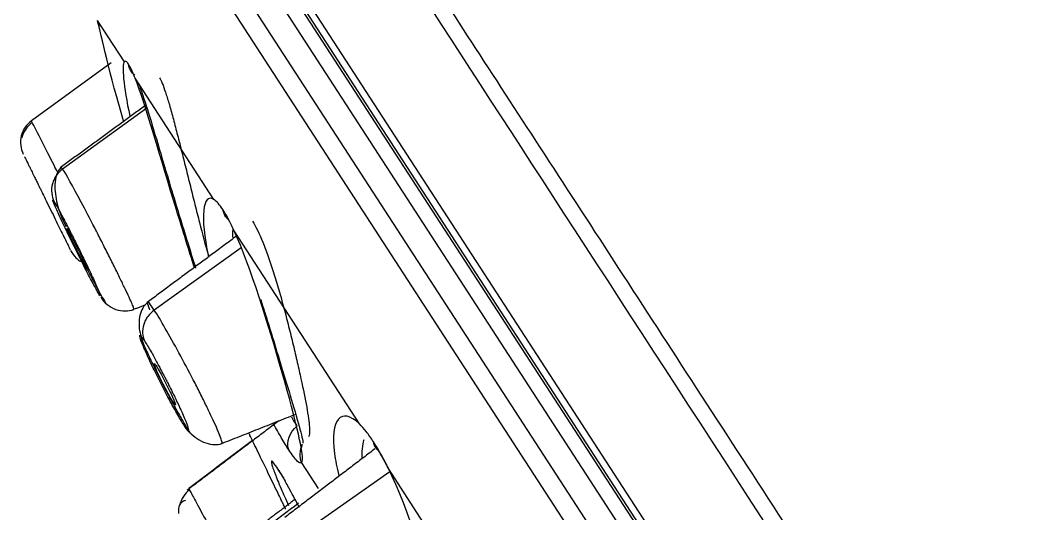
# Model space of a CAD drawing. Extents: x 0 to 1128, y 0 to 827.
# Drawn here: x 715.59 to 734.76, y 548.98 to 558.27 of the extents above; entities that cross this region are included whole.
import ezdxf

# ---------------------------------------------------------------- set-up
doc = ezdxf.new("R2010")
doc.units = 0
doc.header["$LTSCALE"] = 3
doc.header["$MEASUREMENT"] = 0
doc.layers.add('1', color=7, linetype='CONTINUOUS')

msp = doc.modelspace()

# ---------------------------------------------------------------- linework, layer by layer
at = {"layer": '1', "color": 7, "linetype": 'Continuous'}
for p, q in [((759.005, 500.132), (716.597, 565.434)), ((758.806, 500.205), (716.583, 565.223)), ((758.655, 500.355), (716.658, 565.024)), ((737.423, 532.538), (717.054, 563.904)), ((737.027, 532.281), (716.722, 563.547)), ((716.599, 563.076), (736.725, 532.084)), ((717.556, 557.494), (717.05, 558.274)), ((717.307, 557.474), (715.802, 556.38)), ((719.241, 554.9), (717.756, 557.187)), ((717.978, 556.621), (716.391, 555.472)), ((721.99, 550.667), (719.627, 554.305)), ((719.759, 553.984), (718.12, 552.81)), ((721.214, 549.452), (720.901, 549.934)), ((722.561, 549.765), (720.87, 548.576)), ((725.615, 545.085), (722.536, 549.827))]:
    msp.add_line(p, q, dxfattribs=at)
for points, knots in [([(775.821, 519.039), (775.46, 519.626), (774.627, 520.964), (773.277, 523.087), (771.643, 525.599), (769.783, 528.386), (767.066, 532.351), (763.444, 537.449), (758.914, 543.536), (753.994, 549.79), (748.679, 556.148), (742.827, 562.782), (736.559, 569.51), (732.182, 573.964), (729.97, 576.153)], [0, 0, 0, 0, 0.028182, 0.064442, 0.102782, 0.15064, 0.201386, 0.299177, 0.406173, 0.511432, 0.6243, 0.744784, 0.872874, 1, 1, 1, 1]), ([(774.437, 516.935), (774.081, 517.484), (773.375, 518.572), (772.206, 520.382), (770.996, 522.316), (769.726, 524.379), (768.397, 526.55), (766.999, 528.81), (765.522, 531.132), (763.953, 533.489), (762.297, 535.866), (760.564, 538.252), (758.765, 540.636), (756.921, 543.013), (755.055, 545.38), (753.203, 547.697), (751.269, 550.079), (749.157, 552.631), (746.757, 555.468), (744.104, 558.527), (741.263, 561.73), (738.33, 564.985), (735.449, 568.154), (732.714, 571.135), (731.312, 572.653), (730.585, 573.441)], [0, 0, 0, 0, 0.036177, 0.071707, 0.10716, 0.142566, 0.17792, 0.213227, 0.248479, 0.283589, 0.318669, 0.353705, 0.388702, 0.423694, 0.458639, 0.493538, 0.527044, 0.566262, 0.611215, 0.661852, 0.718193, 0.780212, 0.847838, 0.920991, 1, 1, 1, 1]), ([(761.225, 500.165), (760.815, 500.796), (759.89, 502.221), (757.136, 506.462), (755.308, 509.277), (751.001, 515.909), (748.523, 519.724), (743.259, 527.83), (740.474, 532.118), (734.981, 540.577), (732.274, 544.746), (727.31, 552.389), (725.055, 555.861), (721.308, 561.631), (719.817, 563.927), (717.805, 567.026), (717.284, 567.829), (717.283, 567.829)], [0, 0, 0, 0, 0.125003, 0.125003, 0.250007, 0.250007, 0.37501, 0.37501, 0.500013, 0.500013, 0.625017, 0.625017, 0.75002, 0.75002, 0.875023, 0.875023, 1, 1, 1, 1]), ([(719.8, 564.476), (720.074, 564.056), (720.621, 563.215), (721.593, 561.72), (722.668, 560.067), (723.853, 558.247), (725.134, 556.277), (726.507, 554.168), (727.961, 551.933), (729.487, 549.586), (731.077, 547.142), (732.719, 544.615), (734.404, 542.022), (736.121, 539.377), (737.859, 536.699), (739.607, 534.003), (741.355, 531.307), (743.893, 527.386), (748.986, 519.567), (754.229, 511.471), (757.956, 505.741), (759.768, 502.935), (760.959, 501.108), (761.351, 500.507), (761.535, 500.224)], [0, 0, 0, 0, 0.031295, 0.062588, 0.09388, 0.12517, 0.156462, 0.187754, 0.219045, 0.250337, 0.281629, 0.312921, 0.344214, 0.375508, 0.406802, 0.438098, 0.469394, 0.500691, 0.575423, 0.749568, 0.822166, 0.888123, 0.947404, 1, 1, 1, 1]), ([(717.634, 557.448), (717.617, 557.47), (717.585, 557.514), (717.566, 557.501), (717.556, 557.494)], [0, 0, 0, 0, 0.499316, 1, 1, 1, 1]), ([(717.72, 557.273), (717.712, 557.295), (717.679, 557.369), (717.653, 557.414), (717.634, 557.448)], [0, 0, 0, 0, 0.269779, 1, 1, 1, 1]), ([(717.75, 557.238), (717.73, 557.256), (717.691, 557.299), (717.652, 557.372), (717.638, 557.424), (717.634, 557.448)], [0, 0, 0, 0, 0.293947, 0.663092, 1, 1, 1, 1]), ([(718.879, 553.606), (718.775, 553.935), (718.657, 554.311), (718.244, 555.663), (717.952, 556.688), (717.756, 557.187)], [0, 0, 0, 0, 0.288797, 0.288797, 1, 1, 1, 1]), ([(718.216, 557.193), (718.249, 557.143), (718.306, 557.002), (718.396, 556.712), (718.469, 556.45), (718.547, 556.154), (718.629, 555.833), (718.699, 555.551), (718.756, 555.321), (718.814, 555.089), (718.886, 554.799), (719.002, 554.35), (719.087, 554.023), (719.14, 553.823), (719.143, 553.81)], [0, 0, 0, 0, 0.16473, 0.247096, 0.329461, 0.411826, 0.494191, 0.576557, 0.617739, 0.658922, 0.741287, 0.823652, 0.988383, 1, 1, 1, 1]), ([(717.817, 557.093), (717.817, 557.093), (717.839, 557.047), (717.923, 556.803), (718.062, 556.365), (718.224, 555.818), (718.377, 555.303), (718.552, 554.718), (718.737, 554.12), (718.854, 553.747), (718.898, 553.604)], [0, 0, 0, 0, 0.00001, 0.109813, 0.298374, 0.443378, 0.550262, 0.688281, 0.872158, 1, 1, 1, 1]), ([(715.802, 556.38), (715.759, 556.349), (715.698, 556.288), (715.638, 556.184), (715.598, 556.068), (715.589, 555.914), (715.623, 555.803), (715.647, 555.755)], [0, 0, 0, 0, 0.248207, 0.37359, 0.498973, 0.74974, 1, 1, 1, 1]), ([(715.817, 556.351), (715.768, 556.315), (715.706, 556.252), (715.647, 556.146), (715.628, 556.088), (715.62, 556.057)], [0, 0, 0, 0, 0.483283, 0.739714, 1, 1, 1, 1]), ([(716.297, 555.408), (716.274, 555.453), (716.169, 555.66), (715.964, 556.062), (715.848, 556.29), (715.818, 556.349)], [0, 0, 0, 0, 0.100405, 0.463367, 1, 1, 1, 1]), ([(715.674, 555.701), (715.675, 555.698), (715.689, 555.67), (715.72, 555.607), (715.761, 555.524), (715.795, 555.454), (715.828, 555.388), (715.865, 555.311), (715.907, 555.226), (715.951, 555.136), (715.989, 555.059), (716.028, 554.98), (716.115, 554.804), (716.256, 554.516), (716.404, 554.216), (716.506, 554.007), (716.528, 553.963), (716.534, 553.949)], [0, 0, 0, 0, 0.011549, 0.104368, 0.145791, 0.17942, 0.228489, 0.25517, 0.290757, 0.347798, 0.373704, 0.391318, 0.447627, 0.593421, 0.742236, 0.891341, 1, 1, 1, 1]), ([(716.391, 555.472), (716.348, 555.441), (716.287, 555.381), (716.226, 555.278), (716.185, 555.165), (716.173, 555.014), (716.206, 554.906), (716.229, 554.86)], [0, 0, 0, 0, 0.248207, 0.37359, 0.498973, 0.74974, 1, 1, 1, 1]), ([(716.363, 555.508), (716.326, 555.471), (716.272, 555.381), (716.231, 555.148), (716.274, 554.794), (716.377, 554.534), (716.454, 554.391)], [0, 0, 0, 0, 0.206316, 0.388312, 0.673891, 1, 1, 1, 1]), ([(717.736, 552.829), (717.736, 552.832), (717.733, 552.845), (717.714, 552.898), (717.664, 553.012), (717.589, 553.173), (717.494, 553.371), (717.383, 553.597), (717.259, 553.845), (717.128, 554.104), (716.951, 554.449), (716.647, 555.027), (716.45, 555.382), (716.391, 555.472)], [0, 0, 0, 0, 0.030454, 0.099707, 0.16896, 0.238213, 0.307467, 0.37672, 0.445973, 0.515227, 0.58448, 0.722987, 1, 1, 1, 1]), ([(717.085, 553.097), (717.072, 553.121), (717.045, 553.166), (716.998, 553.249), (716.936, 553.364), (716.828, 553.57), (716.68, 553.861), (716.504, 554.218), (716.357, 554.527), (716.247, 554.769), (716.207, 554.869), (716.206, 554.885), (716.212, 554.881), (716.222, 554.868), (716.229, 554.86)], [0, 0, 0, 0, 0.063643, 0.126094, 0.187936, 0.250867, 0.393803, 0.500687, 0.625167, 0.749838, 0.874914, 0.906043, 0.937167, 1, 1, 1, 1]), ([(716.229, 554.86), (716.252, 554.821), (716.29, 554.757), (716.375, 554.598), (716.431, 554.492), (716.475, 554.407), (716.516, 554.328), (716.559, 554.243), (716.606, 554.149), (716.654, 554.054), (716.694, 553.974), (716.734, 553.893), (716.82, 553.717), (716.947, 553.453), (717.057, 553.211), (717.118, 553.06), (717.096, 553.085), (717.085, 553.097)], [0, 0, 0, 0, 0.117822, 0.197526, 0.233095, 0.261972, 0.304107, 0.327018, 0.357576, 0.406557, 0.428802, 0.443927, 0.492279, 0.617472, 0.745259, 0.873294, 1, 1, 1, 1]), ([(719.417, 554.701), (719.385, 554.747), (719.321, 554.841), (719.268, 554.88), (719.241, 554.9)], [0, 0, 0, 0, 0.499316, 1, 1, 1, 1]), ([(719.627, 554.305), (719.593, 554.377), (719.521, 554.532), (719.454, 554.642), (719.417, 554.701)], [0, 0, 0, 0, 0.459061, 1, 1, 1, 1]), ([(719.518, 554.514), (719.501, 554.529), (719.466, 554.566), (719.432, 554.632), (719.421, 554.679), (719.417, 554.701)], [0, 0, 0, 0, 0.28663, 0.6596, 1, 1, 1, 1]), ([(719.97, 554.492), (720.034, 554.394), (720.133, 554.188), (720.269, 553.829), (720.37, 553.524), (720.468, 553.195), (720.564, 552.853), (720.655, 552.505), (720.74, 552.158), (720.818, 551.824), (720.911, 551.409), (721.003, 550.959), (721.057, 550.572), (721.047, 550.447), (721.028, 550.424)], [0, 0, 0, 0, 0.125, 0.187499, 0.249999, 0.312499, 0.374999, 0.437498, 0.499998, 0.562498, 0.624998, 0.749997, 0.874997, 1, 1, 1, 1]), ([(719.601, 554.183), (719.6, 554.235), (719.602, 554.294), (719.606, 554.347), (719.607, 554.356)], [0, 0, 0, 0, 0.829087, 1, 1, 1, 1]), ([(720.901, 549.934), (720.964, 550.026), (720.792, 550.721), (720.273, 552.539), (719.933, 553.638), (719.627, 554.305)], [0, 0, 0, 0, 0.5, 0.5, 1, 1, 1, 1]), ([(716.64, 553.799), (716.663, 553.776), (716.711, 553.739), (716.76, 553.72), (716.785, 553.715)], [0, 0, 0, 0, 0.492515, 1, 1, 1, 1]), ([(716.711, 553.743), (716.712, 553.743), (716.733, 553.731), (716.754, 553.722), (716.774, 553.717)], [0, 0, 0, 0, 0.042269, 1, 1, 1, 1]), ([(716.859, 553.573), (716.885, 553.523), (716.951, 553.397), (717.05, 553.211), (717.147, 553.037), (717.191, 552.965), (717.208, 552.94)], [0, 0, 0, 0, 0.161056, 0.417827, 0.696075, 1, 1, 1, 1]), ([(717.109, 553.055), (717.143, 553.002), (717.225, 552.909), (717.39, 552.815), (717.572, 552.786), (717.682, 552.807), (717.735, 552.827)], [0, 0, 0, 0, 0.239561, 0.494768, 0.752503, 1, 1, 1, 1]), ([(718.003, 552.963), (717.962, 552.934), (717.897, 552.864), (717.828, 552.686), (717.827, 552.383), (717.945, 552.098), (718.117, 551.736), (718.28, 551.412), (718.435, 551.117), (718.565, 550.88), (718.693, 550.657), (718.762, 550.544), (718.794, 550.496)], [0, 0, 0, 0, 0.075298, 0.143485, 0.254726, 0.412545, 0.51504, 0.646599, 0.724049, 0.808634, 0.900165, 1, 1, 1, 1]), ([(718.034, 552.82), (718.023, 552.85), (717.997, 552.922), (717.992, 552.956), (717.998, 552.96)], [0, 0, 0, 0, 0.354008, 1, 1, 1, 1]), ([(718.12, 552.81), (718.064, 552.897), (718.017, 552.957), (718.001, 552.961), (717.998, 552.96)], [0, 0, 0, 0, 0.785864, 1, 1, 1, 1]), ([(718.12, 552.81), (718.077, 552.779), (718.014, 552.72), (717.951, 552.623), (717.905, 552.515), (717.887, 552.375), (717.913, 552.277), (717.933, 552.235)], [0, 0, 0, 0, 0.248207, 0.37359, 0.498973, 0.74974, 1, 1, 1, 1]), ([(719.393, 550.298), (719.396, 550.299), (719.402, 550.305), (719.394, 550.348), (719.356, 550.452), (719.294, 550.6), (719.209, 550.785), (719.105, 551.003), (718.985, 551.244), (718.812, 551.582), (718.489, 552.19), (718.233, 552.637), (718.12, 552.81)], [0, 0, 0, 0, 0.036949, 0.11103, 0.18511, 0.259191, 0.333272, 0.407353, 0.481434, 0.555515, 0.703677, 1, 1, 1, 1]), ([(720.203, 552.768), (720.208, 552.754), (720.259, 552.6), (720.363, 552.25), (720.536, 551.693), (720.726, 551.065), (720.86, 550.605), (720.921, 550.356), (720.925, 550.308), (720.919, 550.305)], [0, 0, 0, 0, 0.01188, 0.128296, 0.277935, 0.475252, 0.715708, 0.851652, 1, 1, 1, 1]), ([(718.681, 550.641), (718.659, 550.677), (718.616, 550.747), (718.546, 550.865), (718.465, 551.009), (718.339, 551.243), (718.184, 551.545), (718.02, 551.883), (717.903, 552.146), (717.841, 552.315), (717.843, 552.349), (717.87, 552.322), (717.895, 552.29), (717.918, 552.257), (717.933, 552.235)], [0, 0, 0, 0, 0.063643, 0.126094, 0.187936, 0.250867, 0.393803, 0.500687, 0.625167, 0.749838, 0.874914, 0.906043, 0.937167, 1, 1, 1, 1]), ([(717.933, 552.235), (717.972, 552.172), (718.037, 552.068), (718.142, 551.877), (718.209, 551.754), (718.259, 551.659), (718.304, 551.574), (718.35, 551.485), (718.399, 551.389), (718.446, 551.295), (718.485, 551.216), (718.522, 551.139), (718.601, 550.975), (718.702, 550.749), (718.764, 550.581), (718.769, 550.518), (718.71, 550.6), (718.681, 550.641)], [0, 0, 0, 0, 0.117822, 0.197526, 0.233095, 0.261972, 0.304107, 0.327018, 0.357576, 0.406557, 0.428802, 0.443927, 0.492279, 0.617472, 0.745259, 0.873294, 1, 1, 1, 1]), ([(721.989, 550.667), (721.645, 551.002), (721.433, 550.752), (721.536, 549.985), (721.564, 549.845), (721.601, 549.695)], [0, 0, 0, 0, 0.836172, 0.836172, 1, 1, 1, 1]), ([(718.681, 550.641), (718.701, 550.597), (718.737, 550.547), (718.787, 550.506), (718.794, 550.501)], [0, 0, 0, 0, 0.856458, 1, 1, 1, 1]), ([(720.655, 550.179), (720.612, 550.245), (720.525, 550.389), (720.421, 550.576), (720.37, 550.671)], [0, 0, 0, 0, 0.53312, 1, 1, 1, 1]), ([(722.255, 550.331), (722.209, 550.399), (722.117, 550.535), (722.032, 550.623), (721.99, 550.667)], [0, 0, 0, 0, 0.499316, 1, 1, 1, 1]), ([(718.778, 550.518), (718.826, 550.469), (718.927, 550.383), (719.094, 550.299), (719.257, 550.269), (719.35, 550.283), (719.393, 550.298)], [0, 0, 0, 0, 0.238811, 0.489185, 0.744912, 1, 1, 1, 1]), ([(720.599, 549.062), (720.585, 549.089), (720.557, 549.146), (720.507, 549.25), (720.409, 549.451), (720.258, 549.761), (720.11, 550.067), (720.006, 550.282), (719.956, 550.386), (719.928, 550.444), (719.913, 550.476), (719.905, 550.492), (719.901, 550.501)], [0, 0, 0, 0, 0.050071, 0.105988, 0.193963, 0.428042, 0.702358, 0.830916, 0.918323, 0.957035, 0.977054, 1, 1, 1, 1]), ([(722.041, 550.036), (722.04, 550.077), (722.042, 550.186), (722.057, 550.295), (722.074, 550.36), (722.078, 550.374)], [0, 0, 0, 0, 0.300055, 0.841914, 1, 1, 1, 1]), ([(722.535, 549.827), (722.493, 549.913), (722.399, 550.1), (722.306, 550.25), (722.255, 550.331)], [0, 0, 0, 0, 0.459061, 1, 1, 1, 1]), ([(722.334, 550.177), (722.319, 550.188), (722.29, 550.218), (722.263, 550.272), (722.256, 550.312), (722.255, 550.331)], [0, 0, 0, 0, 0.283426, 0.658071, 1, 1, 1, 1]), ([(720.901, 549.934), (720.879, 549.93), (720.834, 549.921), (720.715, 550.093), (720.655, 550.179)], [0, 0, 0, 0, 0.500613, 1, 1, 1, 1]), ([(722.321, 550.198), (722.38, 550.107), (722.459, 549.971), (722.54, 549.814), (722.561, 549.771)], [0, 0, 0, 0, 0.735659, 1, 1, 1, 1]), ([(720.429, 549.853), (720.401, 549.894), (720.366, 549.943), (720.343, 549.967), (720.332, 549.971), (720.326, 549.959), (720.333, 549.916), (720.352, 549.853), (720.375, 549.785), (720.403, 549.712), (720.446, 549.604), (720.505, 549.46), (720.574, 549.301), (720.623, 549.191), (720.65, 549.131)], [0, 0, 0, 0, 0.177942, 0.212645, 0.24845, 0.354871, 0.441559, 0.545155, 0.598573, 0.648317, 0.738491, 0.835895, 0.915466, 1, 1, 1, 1]), ([(720.857, 549.094), (720.794, 549.211), (720.734, 549.321), (720.667, 549.445), (720.638, 549.5), (720.583, 549.599), (720.504, 549.736), (720.457, 549.81), (720.429, 549.853)], [0, 0, 0, 0, 0.344371, 0.360084, 0.395317, 0.521909, 0.72238, 1, 1, 1, 1]), ([(723.48, 545.964), (723.687, 545.832), (723.655, 546.313), (723.271, 547.922), (722.923, 549.033), (722.536, 549.827)], [0, 0, 0, 0, 0.5, 0.5, 1, 1, 1, 1]), ([(718.771, 549.449), (718.771, 549.45), (718.771, 549.448), (718.775, 549.439), (718.779, 549.432), (718.794, 549.403), (718.808, 549.376), (718.864, 549.272), (718.916, 549.175), (719.106, 548.829), (719.277, 548.517), (719.453, 548.197)], [0, 0, 0, 0, 0.064435, 0.064435, 0.12887, 0.12887, 0.25774, 0.25774, 0.51548, 0.51548, 1, 1, 1, 1]), ([(718.788, 549.426), (718.741, 549.39), (718.681, 549.327), (718.624, 549.222), (718.605, 549.165), (718.598, 549.135)], [0, 0, 0, 0, 0.482797, 0.739218, 1, 1, 1, 1]), ([(718.705, 549.225), (718.679, 549.217), (718.636, 549.195), (718.578, 549.122), (718.57, 549.042), (718.578, 548.979)], [0, 0, 0, 0, 0.260159, 0.515035, 1, 1, 1, 1])]:
    msp.add_open_spline(points, degree=3, knots=knots, dxfattribs=at)
for points, degree in [([(717.538, 556.379), (717.287, 557.237), (717.111, 558.001), (717.05, 558.274)], 3), ([(717.05, 558.274), (717.056, 558.243), (717.065, 558.206), (717.075, 558.164)], 3), ([(717.556, 557.494), (717.503, 557.431), (717.536, 557.033), (717.658, 556.468)], 3), ([(717.756, 557.187), (717.744, 557.216), (717.732, 557.246), (717.72, 557.273)], 3), ([(717.961, 556.676), (716.346, 555.496)], 1), ([(715.818, 556.349), (715.807, 556.369), (715.802, 556.38), (715.802, 556.38)], 3), ([(716.391, 555.472), (716.367, 555.509), (716.358, 555.518), (716.36, 555.503)], 3), ([(719.241, 554.9), (719.036, 555.026), (718.977, 554.574), (719.14, 553.827)], 3), ([(716.854, 553.574), (716.838, 553.599), (716.766, 553.73), (716.601, 554.058), (716.476, 554.327), (716.464, 554.368), (716.48, 554.343)], 3), ([(716.48, 554.343), (716.496, 554.319), (716.572, 554.179), (716.737, 553.849), (716.862, 553.582), (716.87, 553.549), (716.854, 553.574)], 3), ([(719.668, 554.205), (717.983, 552.955)], 1), ([(716.541, 553.935), (716.566, 553.885), (716.601, 553.836), (716.646, 553.793)], 3), ([(716.642, 553.797), (716.655, 553.784), (716.668, 553.773), (716.681, 553.763)], 3), ([(717.716, 552.823), (717.961, 552.917)], 1), ([(717.716, 552.823), (717.961, 552.917)], 1), ([(720.123, 553.021), (720.15, 552.939), (720.177, 552.855), (720.203, 552.768)], 3), ([(718.479, 551.072), (718.448, 551.12), (718.351, 551.289), (718.187, 551.617), (718.098, 551.829), (718.121, 551.815), (718.152, 551.768)], 3), ([(718.152, 551.768), (718.183, 551.72), (718.283, 551.543), (718.449, 551.213), (718.536, 551.004), (718.51, 551.024), (718.479, 551.072)], 3), ([(719.373, 550.292), (720.786, 550.85)], 1), ([(720.706, 550.8), (720.744, 550.734), (720.779, 550.675), (720.811, 550.624)], 3), ([(720.469, 550.725), (718.741, 549.419)], 1), ([(720.655, 550.179), (720.601, 550.314), (720.676, 550.527), (720.811, 550.624)], 3), ([(719.97, 550.357), (719.571, 550.054), (719.171, 549.752), (718.771, 549.449)], 3), ([(720.901, 549.934), (720.854, 550.036), (720.865, 550.175), (720.918, 550.286)], 3), ([(722.282, 550.198), (720.58, 548.904)], 1), ([(720.469, 549.788), (720.502, 549.738), (720.541, 549.672), (720.588, 549.591)], 3), ([(720.775, 549.246), (719.472, 548.254)], 1), ([(720.842, 549.172), (720.418, 548.854), (719.995, 548.536), (719.571, 548.218)], 3)]:
    msp.add_open_spline(points, degree=degree, dxfattribs=at)

doc.saveas('drawing.dxf')
